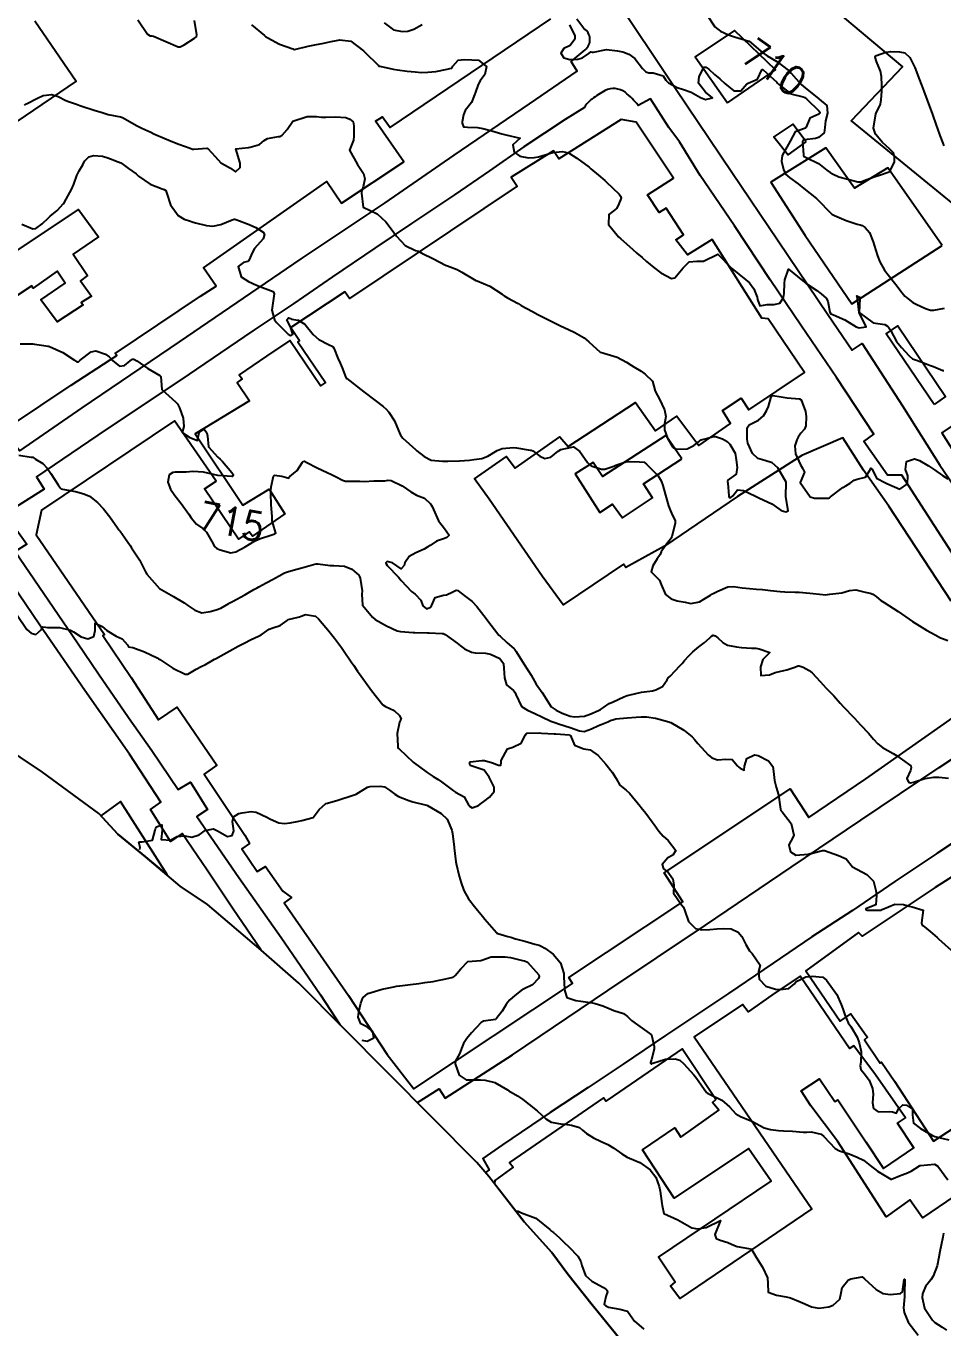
# Model space of a CAD drawing. Header units: metres. Extents: x 292545 to 299085, y 7450245 to 7463078.
# Drawn here: x 297781.8 to 297910.9, y 7451897.9 to 7452081.2 of the extents above; entities that cross this region are included whole.
import ezdxf
from ezdxf.enums import TextEntityAlignment as Align

# ---------------------------------------------------------------- set-up
doc = ezdxf.new("R2010")
doc.units = ezdxf.units.M
for name, color, linetype in [('Area', 45, 'Continuous'), ('Cotas', 45, 'Continuous'), ('Curvas de Nivel 1m', 11, 'Continuous'), ('Curvas de Nivel 5m', 15, 'Continuous'), ('Edificações', 30, 'Continuous'), ('Vias Primárias', 230, 'Continuous')]:
    doc.layers.add(name, color=color, linetype=linetype)
doc.styles.add('Style-STANDARD', font='STANDARD.shx')

msp = doc.modelspace()

# ---------------------------------------------------------------- linework, layer by layer
at = {"layer": 'Area'}
msp.add_polyline3d([(297866, 7451895.65, 725.69), (297861.76, 7451900.88, 725.91), (297861.49, 7451901.18, 725.79), (297858.08, 7451905.48, 726.11), (297855.83, 7451908.54, 726.12), (297851.95, 7451912.86, 726.8), (297846.99, 7451919.24, 719.51), (297845.28, 7451921.21, 719.51), (297820.23, 7451946.43, 718.58), (297814.95, 7451951.08, 718.55), (297807.38, 7451957.51, 718.33), (297803.55, 7451960.1, 719.17), (297798.65, 7451964.22, 718.1), (297794.78, 7451967.42, 717.93), (297792.61, 7451969.75, 724.33), (297792.1, 7451970.32, 722.46), (297784.15, 7451976.15, 721.9), (297768.52, 7451986.62, 724.65)], dxfattribs=at)
at = {"layer": 'Curvas de Nivel 1m', "flags": 128}
for points, elevation in [([(297797.57, 7452082.04), (297798.92, 7452080.02), (297799.31, 7452079.78), (297799.54, 7452079.79), (297799.8, 7452079.75), (297801.53, 7452078.99), (297803.26, 7452078.24), (297803.53, 7452078.21), (297804.09, 7452078.52), (297805.54, 7452079.43), (297805.83, 7452079.65), (297805.88, 7452079.94), (297805.57, 7452081.94)], 712), ([(297832.24, 7452081.62), (297833.56, 7452080.63), (297834.76, 7452080.4), (297835.56, 7452080.46), (297836.43, 7452080.7), (297837.57, 7452081.37)], 711), ([(297813.57, 7452081.33), (297815.38, 7452079.82), (297815.47, 7452079.75), (297815.54, 7452079.7), (297815.86, 7452079.49), (297817.53, 7452078.59), (297819.38, 7452077.93), (297819.52, 7452077.87), (297819.61, 7452077.87), (297821.53, 7452078.32), (297822.7, 7452078.57), (297823.53, 7452078.72), (297824.8, 7452078.97), (297825.54, 7452079.13), (297826, 7452079.23), (297827.54, 7452079.04), (297829.34, 7452077.66), (297829.52, 7452077.48), (297831.38, 7452075.63), (297831.43, 7452075.57), (297831.49, 7452075.53), (297831.63, 7452075.49), (297833.49, 7452075.1), (297834.11, 7452074.98), (297835.49, 7452074.81), (297836.61, 7452074.7), (297837.48, 7452074.64), (297838.39, 7452074.65), (297839.49, 7452074.78), (297841.08, 7452075.11), (297841.49, 7452075.16), (297841.75, 7452075.25), (297841.89, 7452075.51), (297842.64, 7452076.37), (297843.51, 7452076.46), (297844.59, 7452076.39), (297845.51, 7452076.36), (297846.62, 7452075.45), (297846.39, 7452074.36), (297845.76, 7452073.47), (297845.47, 7452072.92), (297845.07, 7452071.86), (297844.97, 7452071.47), (297844.53, 7452070.38), (297843.81, 7452069.49), (297843.64, 7452069.27), (297843.41, 7452068.65), (297843.2, 7452067.7), (297843.2, 7452067.49), (297843.4, 7452066.99), (297843.97, 7452066.91), (297845.39, 7452066.86), (297846.11, 7452066.74), (297847.39, 7452066.41), (297848.81, 7452066), (297849.38, 7452065.86), (297851.37, 7452065.4), (297850.36, 7452064.42), (297850.55, 7452063.41), (297851.35, 7452062.84), (297852.57, 7452062.61), (297853.35, 7452062.64), (297853.97, 7452062.74), (297855.35, 7452063.15), (297855.97, 7452063.34), (297857.35, 7452063.51), (297858.18, 7452063.31), (297859.35, 7452062.56), (297861.07, 7452061.28), (297861.33, 7452061.08), (297862.41, 7452060.17), (297863.31, 7452059.42), (297863.49, 7452059.25), (297865.29, 7452057.5), (297865.51, 7452057.23), (297865.57, 7452056.94), (297865.27, 7452056.13), (297864.98, 7452055.51), (297864.63, 7452055.24), (297863.86, 7452054.63), (297863.81, 7452053.24), (297865.22, 7452051.5), (297865.52, 7452051.23), (297867.19, 7452049.74), (297867.81, 7452049.2), (297868.56, 7452048.57), (297869.17, 7452048.04), (297870.17, 7452047.17), (297871.16, 7452046.42), (297872.66, 7452045.63), (297873.15, 7452045.73), (297874.3, 7452047.12), (297875.17, 7452047.96), (297876.22, 7452048.06), (297877.17, 7452048.07), (297879.18, 7452049.06), (297881.16, 7452047.04), (297883.14, 7452045.46), (297883.64, 7452045.01), (297884.27, 7452044.15), (297884.71, 7452043), (297884.79, 7452042.67), (297885.1, 7452041.77), (297886.12, 7452041.96), (297887.1, 7452041.96), (297887.9, 7452042.17), (297888.45, 7452042.96), (297888.55, 7452043.52), (297888.58, 7452044.96), (297888.64, 7452045.46), (297889.16, 7452046.95), (297891.14, 7452045.29), (297891.63, 7452044.91), (297893.12, 7452043.92), (297893.72, 7452043.49), (297894.46, 7452042.88), (297894.69, 7452042.45), (297894.97, 7452040.87), (297895.09, 7452040.67), (297895.46, 7452040.5), (297897.08, 7452039.79), (297898.67, 7452038.83), (297899.06, 7452038.67), (297900.06, 7452038.81), (297899.09, 7452040.83), (297898.83, 7452042.83), (297898.76, 7452043.19), (297899.11, 7452042.98), (297899.16, 7452042.88), (297899.17, 7452042.83), (297899.09, 7452040.83), (297901.07, 7452039.39), (297902.69, 7452039.16), (297903.07, 7452038.94), (297903.23, 7452038.78), (297903.49, 7452038.34), (297904.33, 7452036.77), (297905.03, 7452035.91), (297906.13, 7452034.74), (297906.6, 7452034.33), (297907.01, 7452034.17), (297907.81, 7452033.92), (297909, 7452033.45), (297909.53, 7452033.23), (297910.84, 7452032.69), (297910.99, 7452032.66)], 712), ([(297858.34, 7452081.31), (297859.07, 7452079.79), (297859.07, 7452079.3), (297858.41, 7452078.44), (297857.53, 7452077.98), (297857.11, 7452077.33), (297857.51, 7452076.7), (297858.38, 7452076.44), (297859.51, 7452076.5), (297860.13, 7452076.68), (297861.06, 7452077.28), (297861.3, 7452077.51), (297861.52, 7452077.46), (297861.7, 7452077.46), (297863.53, 7452077.87), (297865.09, 7452077.67), (297865.53, 7452077.59), (297865.83, 7452077.53), (297866.69, 7452077.21), (297867.51, 7452076.59), (297868.61, 7452075.19), (297869.04, 7452074.73), (297869.49, 7452074.59), (297870.08, 7452074.58), (297871.48, 7452074.16), (297871.88, 7452073.56), (297872.24, 7452073.15), (297873.46, 7452072.5), (297874.37, 7452072.21), (297875.45, 7452071.87), (297876.73, 7452071.1), (297877.44, 7452070.82), (297878.44, 7452071.07), (297877.45, 7452071.85), (297876.49, 7452073.1), (297876.56, 7452074.02), (297877.07, 7452075.09), (297877.24, 7452075.35), (297877.5, 7452075.38), (297877.94, 7452075.08), (297878.74, 7452074.32), (297879.48, 7452073.73), (297880.17, 7452073.05), (297881.46, 7452072.04), (297882.42, 7452072.06), (297883.27, 7452073.01), (297883.47, 7452073.12), (297884.78, 7452073.7), (297885.4, 7452074.99), (297885.45, 7452075.04), (297885.49, 7452075.03), (297885.55, 7452074.99), (297887.48, 7452073.24), (297887.61, 7452073.11), (297887.75, 7452072.97), (297889.45, 7452071.64), (297891.18, 7452071.19), (297891.45, 7452071.09), (297891.65, 7452070.92), (297893.43, 7452069.17), (297893.55, 7452069.03), (297893.55, 7452068.9), (297893.42, 7452068.74), (297892.13, 7452068.2), (297891.62, 7452066.92), (297891.54, 7452066.78), (297891.4, 7452066.74), (297890.06, 7452066.26), (297889.37, 7452064.94), (297888.26, 7452062.96), (297888.17, 7452062.13), (297888.41, 7452060.95), (297888.7, 7452060.33), (297889.31, 7452059.78), (297890.5, 7452058.93), (297891.3, 7452058.28), (297893.08, 7452056.9), (297893.28, 7452056.72), (297895.06, 7452054.87), (297895.15, 7452054.77), (297895.25, 7452054.69), (297895.62, 7452054.49), (297897.24, 7452053.78), (297898.78, 7452053.29), (297899.24, 7452053.17), (297899.49, 7452053.08), (297899.93, 7452052.82), (297900.54, 7452052.12), (297901.06, 7452050.8), (297901.21, 7452050.3), (297901.67, 7452048.8), (297902.01, 7452047.96), (297902.65, 7452046.79), (297903.15, 7452046.12), (297904.24, 7452044.77), (297905.12, 7452043.59), (297905.5, 7452043.14), (297905.97, 7452042.75), (297906.65, 7452042.27), (297907.11, 7452042), (297908.43, 7452041.38), (297909.1, 7452041.18), (297909.58, 7452041.18), (297911.1, 7452041.45)], 711), ([(297781.62, 7452070.04), (297781.89, 7452070.22), (297783.44, 7452071.03), (297784.27, 7452071.36), (297785.45, 7452071.52), (297786.37, 7452071.25), (297787.44, 7452070.7), (297787.83, 7452070.55), (297788.93, 7452070.14), (297789.43, 7452069.96), (297789.69, 7452069.87), (297791.42, 7452069.32), (297792.55, 7452068.97), (297793.41, 7452068.73), (297795.11, 7452068.36), (297795.41, 7452068.27), (297795.83, 7452068.06), (297797.39, 7452067.17), (297798.15, 7452066.79), (297799.38, 7452066.2), (297799.81, 7452066.01), (297801.37, 7452065.32), (297802.49, 7452064.85), (297803.36, 7452064.52), (297804.95, 7452063.95), (297805.26, 7452063.85), (297805.35, 7452063.84), (297805.44, 7452063.85), (297806.69, 7452063.93), (297807.3, 7452063.98), (297807.35, 7452063.96), (297807.42, 7452063.92), (297808.46, 7452062.79), (297809.27, 7452061.9), (297809.33, 7452061.85), (297810.62, 7452061.17), (297811.32, 7452060.62), (297811.95, 7452061.24), (297811.98, 7452061.86), (297811.35, 7452063.87), (297813.15, 7452064.06), (297813.36, 7452064.1), (297814.7, 7452064.49), (297815.37, 7452065.05), (297815.84, 7452065.35), (297817.38, 7452065.6), (297817.56, 7452065.62), (297817.87, 7452065.8), (297818.59, 7452066.59), (297819.4, 7452067.78), (297821.41, 7452068.45), (297822.71, 7452068.43), (297823.41, 7452068.34), (297824.02, 7452068.33), (297825.41, 7452068.39), (297826.82, 7452068.28), (297827.41, 7452068.06), (297827.89, 7452067.68), (297827.95, 7452067.12), (297827.96, 7452065.67), (297827.94, 7452065.11), (297827.35, 7452063.68), (297828.49, 7452061.67), (297829.31, 7452060.4), (297829.54, 7452059.66), (297829.29, 7452058.52), (297829.06, 7452057.89), (297829.04, 7452057.66), (297829.26, 7452055.66), (297831.25, 7452054.75), (297832.49, 7452053.62), (297833.22, 7452052.62), (297833.95, 7452051.6), (297835.19, 7452050.28), (297836.63, 7452049.57), (297837.08, 7452049.46), (297837.18, 7452049.42), (297837.52, 7452049.21), (297839.17, 7452048.38), (297840.85, 7452047.52), (297841.16, 7452047.41), (297842.53, 7452046.87), (297843.15, 7452046.51), (297844.88, 7452045.47), (297845.14, 7452045.36), (297845.31, 7452045.3), (297847.13, 7452044.53), (297848.86, 7452043.42), (297848.99, 7452043.3), (297849.11, 7452043.2), (297849.6, 7452042.92), (297851.1, 7452042.09), (297851.54, 7452041.84), (297852.33, 7452041.38), (297853.09, 7452040.97), (297853.88, 7452040.56), (297855.07, 7452039.95), (297856.29, 7452039.34), (297857.06, 7452038.97), (297858.18, 7452038.44), (297859.05, 7452038.03), (297860.36, 7452037.29), (297861.04, 7452036.71), (297862.63, 7452035.26), (297863.02, 7452035.15), (297863.16, 7452035.12), (297865.01, 7452034.57), (297866.35, 7452033.87), (297867, 7452033.43), (297867.36, 7452033.2), (297868.39, 7452032.59), (297868.98, 7452032.18), (297869.99, 7452031.17), (297870.36, 7452029.76), (297870.68, 7452029.16), (297870.94, 7452028.73), (297871.69, 7452027.15), (297871.86, 7452026.21), (297871.69, 7452025.15), (297871.71, 7452024.33), (297872.12, 7452023.15), (297872.86, 7452021.88), (297873.31, 7452021.59), (297874.86, 7452021.67), (297875.82, 7452022.14), (297876.87, 7452022.93), (297876.99, 7452022.98), (297877.4, 7452023.08), (297878.56, 7452023.39), (297878.88, 7452023.37), (297879.86, 7452023.06), (297880.5, 7452022.67), (297880.87, 7452022.29), (297881.61, 7452021.03), (297881.79, 7452020.08), (297881.9, 7452019.03), (297881.77, 7452018.08), (297880.81, 7452017.39), (297880.61, 7452017.24), (297880.55, 7452017.04), (297880.58, 7452016.82), (297880.72, 7452015.04), (297880.78, 7452014.78), (297881.04, 7452014.78), (297881.28, 7452015.03), (297881.94, 7452015.88), (297882.79, 7452015.77), (297884.47, 7452015), (297884.78, 7452014.84), (297885.06, 7452014.71), (297886.77, 7452013.93), (297888.11, 7452012.96), (297888.75, 7452012.8), (297889.09, 7452012.94), (297888.78, 7452014.95), (297888.8, 7452016.95), (297887.63, 7452018.96), (297886.83, 7452019.68), (297885.81, 7452020.02), (297884.84, 7452020.3), (297884.05, 7452021.01), (297883.43, 7452022.45), (297883.31, 7452023.02), (297883.31, 7452024.61), (297883.59, 7452025.01), (297884.91, 7452025.7), (297885.61, 7452026.28), (297886.04, 7452026.98), (297886.31, 7452027.59), (297886.71, 7452028.97), (297886.79, 7452029.13), (297886.95, 7452029.16), (297888.11, 7452028.96), (297888.94, 7452028.82), (297890.69, 7452028.68), (297890.94, 7452028.53), (297891.54, 7452026.91), (297891.61, 7452026.22), (297891.58, 7452024.91), (297891.39, 7452024.42), (297890.89, 7452023.85), (297890.5, 7452023.31), (297890.32, 7452022.93), (297890.02, 7452022.08), (297890.14, 7452020.93), (297890.83, 7452019.42), (297891.09, 7452018.92), (297891.38, 7452018.35), (297890.8, 7452016.92), (297892.18, 7452014.91), (297892.78, 7452014.71), (297892.98, 7452014.7), (297894.78, 7452014.73), (297894.89, 7452014.76), (297895.03, 7452014.88), (297896.8, 7452016.2), (297897.21, 7452016.44), (297897.83, 7452016.84), (297898.39, 7452017.26), (297898.81, 7452017.4), (297899.98, 7452017.65), (297900.66, 7452018.81), (297900.73, 7452018.91), (297900.82, 7452018.89), (297900.89, 7452018.81), (297901.51, 7452017.5), (297902.8, 7452016.86), (297902.99, 7452016.78), (297904.79, 7452015.96), (297905.86, 7452016.74), (297905.91, 7452017.84), (297905.61, 7452018.75), (297905.74, 7452019.85), (297906.85, 7452020.25), (297907.55, 7452020.02), (297908.83, 7452019.28), (297909.69, 7452018.7), (297910.82, 7452017.91), (297911.55, 7452017.42)], 713), ([(297781.23, 7452053.25), (297782.82, 7452052.61), (297783.22, 7452052.65), (297784.11, 7452053.31), (297784.99, 7452054.18), (297785.25, 7452054.42), (297786.2, 7452055.22), (297787.13, 7452056.16), (297787.19, 7452056.24), (297787.26, 7452056.35), (297788.25, 7452058.15), (297788.55, 7452058.89), (297788.99, 7452060.13), (297789.32, 7452060.78), (297789.82, 7452061.63), (297790.09, 7452062.12), (297790.68, 7452062.77), (297791.34, 7452062.95), (297792.6, 7452062.83), (297793.34, 7452062.63), (297793.74, 7452062.49), (297794.79, 7452062.07), (297795.18, 7452061.91), (297795.33, 7452061.82), (297796.24, 7452061.13), (297797.32, 7452060.34), (297797.48, 7452060.2), (297797.66, 7452060.03), (297799.3, 7452058.91), (297801.01, 7452058.26), (297801.29, 7452058.16), (297801.5, 7452057.99), (297801.66, 7452057.61), (297802.16, 7452055.98), (297803.24, 7452054.47), (297804.08, 7452053.96), (297804.98, 7452053.69), (297805.23, 7452053.62), (297805.69, 7452053.47), (297807.22, 7452053.08), (297808.12, 7452053.01), (297809.23, 7452053.21), (297810.83, 7452053.88), (297811.12, 7452053.99), (297811.23, 7452053.97), (297811.52, 7452053.87), (297813.23, 7452053.21), (297814.18, 7452052.79), (297815.22, 7452052.16), (297815.41, 7452051.82), (297815.21, 7452051.21), (297814.01, 7452049.84), (297813.69, 7452049.35), (297813.17, 7452048.14), (297813.01, 7452048), (297812.43, 7452047.86), (297811.7, 7452047.32), (297812.1, 7452045.86), (297813.13, 7452045.22), (297814.26, 7452044.71), (297815.12, 7452044.35), (297816.6, 7452043.81), (297816.77, 7452043.47), (297816.5, 7452041.81), (297816.45, 7452041.17), (297816.79, 7452039.8), (297817.07, 7452039.43), (297818.71, 7452037.78), (297819.04, 7452037.6), (297819.38, 7452037.77), (297819.06, 7452038.84), (297818.52, 7452039.79), (297818.76, 7452040.1), (297819.07, 7452039.98), (297819.22, 7452039.92), (297820.12, 7452039.76), (297821.06, 7452039.21), (297822.24, 7452037.74), (297823.04, 7452037.06), (297824.41, 7452036.33), (297825.03, 7452036.04), (297825.15, 7452035.84), (297825.21, 7452035.71), (297825.72, 7452034.41), (297826.03, 7452033.69), (297826.32, 7452033.03), (297826.85, 7452031.68), (297826.91, 7452031.62), (297826.97, 7452031.57), (297827.42, 7452031.23), (297828.96, 7452030.01), (297829.39, 7452029.66), (297830.94, 7452028.48), (297832.09, 7452027.62), (297832.54, 7452027.23), (297832.91, 7452026.79), (297833.67, 7452025.6), (297834.25, 7452024.24), (297834.52, 7452023.59), (297834.88, 7452023.13), (297836.63, 7452021.57), (297836.85, 7452021.38), (297837.85, 7452020.56), (297838.84, 7452020.07), (297840.45, 7452019.91), (297840.84, 7452019.9), (297841.22, 7452019.9), (297842.84, 7452019.96), (297844.25, 7452020.07), (297844.84, 7452020.13), (297846, 7452020.3), (297846.84, 7452020.62), (297848.12, 7452021.43), (297848.86, 7452021.69), (297850.43, 7452021.84), (297850.86, 7452021.8), (297852.76, 7452021.47), (297852.85, 7452021.47), (297852.94, 7452021.47), (297853.15, 7452021.38), (297854.12, 7452020.63), (297854.84, 7452020.28), (297855.71, 7452020.48), (297856.71, 7452021.33), (297856.8, 7452021.38), (297856.85, 7452021.41), (297857.08, 7452021.56), (297858.86, 7452021.91), (297859.79, 7452021.29), (297860.84, 7452019.71), (297861.37, 7452019.27), (297862.83, 7452018.79), (297863.29, 7452018.79), (297864.55, 7452019.23), (297864.83, 7452019.35), (297866.25, 7452019.81), (297866.84, 7452019.85), (297868.19, 7452019.84), (297868.84, 7452019.76), (297869.16, 7452019.51), (297869.46, 7452019.18), (297870.81, 7452017.84), (297871.22, 7452017.16), (297871.46, 7452016.49), (297871.82, 7452015.15), (297872.25, 7452013.65), (297872.42, 7452013.14), (297872.75, 7452012.37), (297873.17, 7452011.57), (297873.21, 7452011.13), (297872.71, 7452009.29), (297872.68, 7452009.18), (297872.66, 7452009.14), (297871.82, 7452008.03), (297871.24, 7452007.15), (297871.06, 7452006.78), (297870.67, 7452006.16), (297870.03, 7452005.17), (297869.82, 7452004.34), (297870.65, 7452003.51), (297870.99, 7452003.16), (297871.24, 7452002.55), (297871.85, 7452001.15), (297872.61, 7452000.55), (297873.48, 7452000.25), (297874.6, 7452000.05), (297875.4, 7451999.9), (297876.6, 7452000.13), (297877.2, 7452000.49), (297878.14, 7452001.07), (297878.44, 7452001.24), (297878.62, 7452001.33), (297879.17, 7452001.61), (297880.62, 7452002.23), (297881.39, 7452002.27), (297882.62, 7452002.1), (297883.63, 7452002), (297884.62, 7452001.91), (297885.47, 7452001.83), (297886.62, 7452001.72), (297887.98, 7452001.59), (297888.62, 7452001.54), (297890.08, 7452001.48), (297890.62, 7452001.47), (297891.15, 7452001.45), (297892.62, 7452001.3), (297894.38, 7452001.11), (297894.62, 7452001.14), (297894.95, 7452001.21), (297896.62, 7452001.37), (297897.74, 7452001.72), (297898.62, 7452001.8), (297899.93, 7452001.5), (297900.62, 7452001.33), (297901.01, 7452001.19), (297901.54, 7452000.8), (297902.14, 7452000.32), (297902.61, 7452000), (297904.59, 7451998.76), (297906.57, 7451997.37), (297907.58, 7451996.72), (297908.2, 7451996.35), (297908.56, 7451996.14), (297909.78, 7451995.47), (297910.55, 7451995.07), (297910.81, 7451994.95), (297911.54, 7451994.68)], 714), ([(297780.84, 7452020.75), (297782.56, 7452020.49), (297782.84, 7452020.47), (297782.98, 7452020.35), (297783.17, 7452020.2), (297784.21, 7452019.57), (297784.82, 7452018.93), (297785.32, 7452018.17), (297786.36, 7452016.59), (297786.66, 7452016.16), (297786.78, 7452016.02), (297786.98, 7452015.96), (297788.78, 7452015.63), (297789.99, 7452015.34), (297790.77, 7452014.97), (297791.89, 7452014.1), (297792.75, 7452013.22), (297793.63, 7452012.08), (297794.72, 7452010.54), (297794.91, 7452010.27), (297795.07, 7452010.06), (297795.75, 7452009.11), (297796.48, 7452008.04), (297796.69, 7452007.74), (297797.81, 7452006.03), (297798.65, 7452004.32), (297798.83, 7452004.02), (297800.62, 7452002), (297802.61, 7452000.86), (297804.07, 7451999.96), (297804.59, 7451999.62), (297805.58, 7451998.94), (297806.58, 7451998.56), (297807.75, 7451998.74), (297808.58, 7451998.97), (297809.24, 7451999.24), (297810.36, 7451999.88), (297810.51, 7451999.97), (297810.59, 7452000.01), (297810.9, 7452000.18), (297812.61, 7452001.1), (297813.09, 7452001.37), (297813.91, 7452001.84), (297814.36, 7452002.09), (297814.62, 7452002.23), (297815.65, 7452002.8), (297816.64, 7452003.33), (297816.94, 7452003.5), (297817.47, 7452003.79), (297818.23, 7452004.2), (297818.65, 7452004.36), (297819.74, 7452004.68), (297820.65, 7452004.92), (297822.27, 7452005.35), (297822.66, 7452005.46), (297822.92, 7452005.47), (297824.66, 7452005.24), (297825.14, 7452005.23), (297826.66, 7452005.14), (297827.71, 7452004.73), (297828.65, 7452003.89), (297828.78, 7452003.66), (297828.87, 7452003.43), (297829.12, 7452001.65), (297829.08, 7452001.19), (297829.19, 7451999.65), (297830.58, 7451997.94), (297830.99, 7451997.64), (297832.56, 7451996.76), (297834.09, 7451996.05), (297834.55, 7451995.94), (297836.31, 7451995.81), (297836.55, 7451995.81), (297838.33, 7451995.76), (297838.55, 7451995.75), (297840.42, 7451995.65), (297840.54, 7451995.64), (297840.81, 7451995.52), (297842.53, 7451994.28), (297842.97, 7451993.94), (297843.56, 7451993.48), (297844.52, 7451993.03), (297845.04, 7451992.94), (297846.51, 7451992.87), (297847.22, 7451992.73), (297848.5, 7451992.13), (297849.02, 7451991.42), (297849.14, 7451990.08), (297849.15, 7451989.42), (297849.47, 7451988.42), (297850.46, 7451987.64), (297850.64, 7451987.4), (297850.76, 7451987.09), (297851.58, 7451985.39), (297852.42, 7451984.85), (297853.43, 7451984.38), (297854.41, 7451983.93), (297855.68, 7451983.34), (297856.4, 7451983.07), (297856.76, 7451982.96), (297858.39, 7451982.44), (297859.72, 7451981.95), (297860.38, 7451981.87), (297861.42, 7451982.24), (297862.39, 7451982.71), (297862.78, 7451982.87), (297863.72, 7451983.25), (297864.2, 7451983.45), (297864.41, 7451983.53), (297864.82, 7451983.65), (297866.41, 7451983.79), (297867.72, 7451983.88), (297868.41, 7451983.93), (297869.16, 7451983.93), (297870.41, 7451983.74), (297872.32, 7451983.22), (297872.4, 7451983.2), (297872.6, 7451983.14), (297874.39, 7451982.06), (297875.56, 7451981.1), (297875.95, 7451980.68), (297876.36, 7451980.2), (297877.35, 7451979.08), (297877.84, 7451978.56), (297878.34, 7451978.14), (297879.16, 7451977.88), (297880.34, 7451977.96), (297881.23, 7451977.93), (297881.97, 7451977.03), (297882.13, 7451976.83), (297882.32, 7451976.71), (297882.89, 7451976.44), (297882.94, 7451977.01), (297883.28, 7451978.06), (297884.35, 7451978.56), (297884.85, 7451978.49), (297886.33, 7451977.72), (297886.93, 7451976.96), (297887.04, 7451976.24), (297887.18, 7451974.96), (297887.38, 7451974.05), (297887.73, 7451972.96), (297887.96, 7451971.25), (297887.99, 7451970.95), (297888.06, 7451970.76), (297888.25, 7451970.54), (297889.49, 7451968.94), (297889.87, 7451967.28), (297889.74, 7451966.93), (297889.2, 7451965.93), (297889.41, 7451964.94), (297890.18, 7451964.44), (297891.9, 7451964.62), (297892.18, 7451964.68), (297892.38, 7451964.7), (297893.02, 7451964.89), (297893.93, 7451965.14), (297894.19, 7451965.13), (297894.87, 7451964.87), (297896.18, 7451964.4), (297897.27, 7451963.94), (297898.16, 7451962.83), (297900.15, 7451961.76), (297901.09, 7451960.8), (297901.42, 7451959.5), (297901.52, 7451958.8), (297901.41, 7451957.49), (297900.09, 7451956.96), (297900.01, 7451956.89), (297900.03, 7451956.81), (297900.09, 7451956.75), (297900.17, 7451956.73), (297902.09, 7451956.71), (297902.17, 7451956.71), (297902.3, 7451956.79), (297904.1, 7451957.55), (297905.34, 7451957.51), (297906.1, 7451957.29), (297906.54, 7451957.17), (297908.09, 7451956.71), (297907.84, 7451954.94), (297907.9, 7451954.71), (297907.97, 7451954.62), (297908.06, 7451954.54), (297909.05, 7451953.7), (297910.04, 7451952.87), (297910.26, 7451952.69), (297912.02, 7451951.08)], 716), ([(297780.57, 7451998.23), (297781.95, 7451996.22), (297782.55, 7451995.69), (297783.22, 7451995.52), (297784.01, 7451996.2), (297784.15, 7451996.6), (297784.56, 7451996.53), (297784.87, 7451996.5), (297786.55, 7451996.49), (297788.1, 7451996.14), (297788.54, 7451995.9), (297789.59, 7451995.18), (297790.53, 7451994.9), (297791.38, 7451995.26), (297791.59, 7451996.1), (297791.55, 7451997.11), (297792.55, 7451996.63), (297793.19, 7451996.08), (297794.54, 7451995.3), (297795.39, 7451994.92), (297796.11, 7451994.05), (297796.25, 7451993.77), (297796.52, 7451993.72), (297796.87, 7451993.68), (297798.51, 7451993.1), (297800.28, 7451992.23), (297800.5, 7451992.1), (297800.56, 7451992.06), (297800.65, 7451992), (297802.48, 7451990.77), (297804.23, 7451989.95), (297804.47, 7451989.92), (297804.59, 7451989.95), (297805.77, 7451990.64), (297806.49, 7451991.01), (297807.1, 7451991.31), (297808.15, 7451991.9), (297808.38, 7451992.03), (297808.5, 7451992.1), (297809.66, 7451992.74), (297810.52, 7451993.21), (297811.69, 7451993.86), (297812.53, 7451994.31), (297813.54, 7451994.83), (297814.54, 7451995.29), (297814.91, 7451995.46), (297815.39, 7451995.82), (297816.07, 7451996.29), (297816.55, 7451996.47), (297817.58, 7451996.77), (297818.57, 7451997.51), (297818.72, 7451997.62), (297819.33, 7451997.77), (297820.34, 7451997.99), (297820.58, 7451998.08), (297821.15, 7451998.32), (297822.58, 7451998.11), (297823.02, 7451997.73), (297824.55, 7451995.91), (297824.7, 7451995.71), (297825.23, 7451995.01), (297826.22, 7451993.69), (297826.52, 7451993.27), (297827.6, 7451991.67), (297827.97, 7451991.15), (297828.48, 7451990.37), (297828.98, 7451989.65), (297830.45, 7451987.64), (297832.03, 7451985.62), (297832.42, 7451985.37), (297833.64, 7451984.83), (297834.41, 7451984.13), (297834.63, 7451983.59), (297834.55, 7451983.44), (297834.4, 7451983.18), (297834.07, 7451981.59), (297834.15, 7451979.8), (297834.18, 7451979.59), (297834.26, 7451979.5), (297834.35, 7451979.42), (297836.33, 7451977.57), (297838.31, 7451976.11), (297839.14, 7451975.54), (297839.86, 7451975.09), (297840.3, 7451974.8), (297841.99, 7451973.5), (297842.28, 7451973.35), (297843.48, 7451972.68), (297844.16, 7451971.47), (297844.26, 7451971.34), (297844.61, 7451971.11), (297845.53, 7451971.46), (297845.95, 7451971.77), (297846.27, 7451972), (297847.08, 7451972.64), (297847.74, 7451973.44), (297847.71, 7451974.02), (297847.01, 7451975.44), (297846.32, 7451976.43), (297844.88, 7451976.91), (297844.33, 7451977.06), (297844.23, 7451977.47), (297844.33, 7451977.61), (297845.99, 7451977.8), (297846.34, 7451977.8), (297847.47, 7451977.44), (297848.33, 7451977.12), (297848.65, 7451977.11), (297848.68, 7451977.42), (297848.69, 7451977.78), (297849.57, 7451979.41), (297850.36, 7451979.66), (297851.53, 7451980.22), (297852.13, 7451981.38), (297852.23, 7451981.53), (297852.38, 7451981.61), (297854.07, 7451981.66), (297854.38, 7451981.64), (297856.15, 7451981.56), (297856.38, 7451981.54), (297858.3, 7451981.38), (297858.37, 7451981.36), (297858.44, 7451981.31), (297859.02, 7451979.96), (297860.35, 7451979.43), (297861.23, 7451979.27), (297862.35, 7451978.51), (297863.41, 7451977.25), (297864.32, 7451976.15), (297864.88, 7451975.23), (297865.39, 7451974.32), (297866.29, 7451973.61), (297866.75, 7451973.21), (297868.26, 7451971.37), (297868.41, 7451971.19), (297869.06, 7451970.37), (297869.95, 7451969.17), (297870.23, 7451968.78), (297870.89, 7451967.83), (297871.51, 7451967.15), (297872.2, 7451966.53), (297873.3, 7451965.13), (297872.87, 7451964.44), (297872.17, 7451964.09), (297871.37, 7451963.15), (297871.55, 7451962.54), (297872.15, 7451962.1), (297872.87, 7451961.13), (297873.01, 7451960.25), (297872.95, 7451959.13), (297874.1, 7451957.48), (297874.35, 7451957.12), (297874.56, 7451956.64), (297875.06, 7451955.11), (297876.05, 7451954.15), (297876.9, 7451953.93), (297878.05, 7451954.01), (297879.03, 7451954.08), (297880.05, 7451954.13), (297881.09, 7451954.07), (297882.05, 7451953.63), (297882.58, 7451953.01), (297883.13, 7451951.91), (297883.65, 7451951), (297884.02, 7451950.6), (297885.16, 7451948.99), (297884.9, 7451948.08), (297884.99, 7451946.99), (297885.96, 7451946), (297887.3, 7451945.62), (297887.95, 7451945.54), (297889.2, 7451945.69), (297889.96, 7451946.36), (297890.23, 7451946.66), (297890.72, 7451946.92), (297891.58, 7451947.32), (297891.98, 7451947.37), (297892.48, 7451947.41), (297893.98, 7451947.27), (297894.5, 7451946.87), (297895.94, 7451944.86), (297896.54, 7451943.46), (297896.8, 7451942.85), (297897.08, 7451942.01), (297897.54, 7451940.84), (297897.9, 7451940.35), (297898.8, 7451938.83), (297899.08, 7451938.03), (297899.37, 7451936.82), (297899.32, 7451935.33), (297899.23, 7451934.82), (297899.31, 7451934.31), (297899.81, 7451933.68), (297900.49, 7451932.8), (297900.97, 7451931.62), (297901.06, 7451930.8), (297900.94, 7451929.62), (297901.11, 7451928.8), (297901.75, 7451928.32), (297903.37, 7451928.39), (297903.75, 7451928.34), (297904.33, 7451928.17), (297904.63, 7451928.75), (297905.21, 7451929.3), (297905.76, 7451929.28), (297906.6, 7451928.73), (297906.6, 7451927.88), (297906.72, 7451926.73), (297907.72, 7451925.97), (297909.38, 7451925.02), (297909.71, 7451924.87), (297910.5, 7451924.68), (297911.7, 7451924.4)], 717), ([(297797.87, 7451965.25), (297797.88, 7451965.56), (297797.69, 7451966.28), (297797.87, 7451966.35), (297798.2, 7451966.32), (297799.63, 7451966.57), (297800.02, 7451968), (297800.05, 7451968.17), (297800.22, 7451968.44), (297800.95, 7451968.72), (297801.02, 7451967.99), (297800.87, 7451966.66), (297802.2, 7451966.59), (297803.09, 7451967.07), (297804.21, 7451967.18), (297805.16, 7451966.99), (297806.21, 7451967.31), (297807.04, 7451967.92), (297808.22, 7451968.15), (297808.79, 7451967.89), (297810.21, 7451967.09), (297810.86, 7451967.22), (297811.06, 7451967.87), (297810.88, 7451969.22), (297811.04, 7451969.87), (297811.77, 7451970.33), (297812.24, 7451970.44), (297813.5, 7451970.59), (297814.24, 7451970.51), (297815.74, 7451969.81), (297816.23, 7451969.51), (297817.43, 7451969), (297818.22, 7451968.91), (297819.01, 7451968.99), (297820.23, 7451969.26), (297820.63, 7451969.36), (297822.23, 7451969.74), (297823.07, 7451970.91), (297824.05, 7451971.71), (297824.26, 7451971.79), (297825.74, 7451972.22), (297826.27, 7451972.38), (297827.33, 7451972.73), (297828.28, 7451973.05), (297828.68, 7451973.26), (297829.29, 7451973.65), (297829.91, 7451974.02), (297830.29, 7451974.14), (297831.72, 7451974.19), (297832.29, 7451974.07), (297832.58, 7451973.91), (297833.01, 7451973.61), (297833.74, 7451973.06), (297834.27, 7451972.74), (297835.7, 7451972.14), (297836.27, 7451971.96), (297838.02, 7451971.55), (297838.26, 7451971.5), (297838.35, 7451971.46), (297840.24, 7451970.32), (297841.1, 7451969.51), (297841.75, 7451967.97), (297841.85, 7451967.5), (297842.09, 7451965.59), (297842.1, 7451965.5), (297842.17, 7451964.7), (297842.33, 7451963.5), (297842.37, 7451963.29), (297842.78, 7451961.49), (297843.05, 7451960.57), (297843.47, 7451959.49), (297844.1, 7451958.33), (297844.46, 7451957.84), (297844.76, 7451957.47), (297845.36, 7451956.73), (297846.07, 7451955.86), (297846.42, 7451955.45), (297848.04, 7451953.56), (297848.1, 7451953.49), (297848.23, 7451953.43), (297849.64, 7451953), (297850.04, 7451952.9), (297850.73, 7451952.7), (297852.03, 7451952.35), (297853.45, 7451951.95), (297854.03, 7451951.78), (297854.33, 7451951.66), (297854.85, 7451951.35), (297856.01, 7451950.53), (297857.07, 7451949.32), (297857.5, 7451947.79), (297857.53, 7451947.31), (297857.62, 7451945.65), (297857.66, 7451945.31), (297857.94, 7451944.43), (297859.22, 7451944.01), (297859.93, 7451943.92), (297861.54, 7451943.66), (297861.93, 7451943.59), (297863.03, 7451943.25), (297863.92, 7451942.86), (297864.57, 7451942.58), (297865.91, 7451942.19), (297866.47, 7451941.77), (297867.02, 7451941.2), (297867.89, 7451940.56), (297869.87, 7451939.17), (297870.24, 7451937.54), (297870.22, 7451937.16), (297869.84, 7451935.7), (297869.71, 7451935.29), (297869.73, 7451935.17), (297869.83, 7451935.11), (297869.89, 7451935.11), (297870.04, 7451935.17), (297871.84, 7451935.74), (297873.19, 7451935.78), (297873.84, 7451935.61), (297874.42, 7451935.11), (297875.81, 7451933.55), (297876.21, 7451933.09), (297876.86, 7451932.15), (297877.58, 7451931.07), (297877.78, 7451930.92), (297878.02, 7451930.83), (297879.77, 7451929.98), (297880.82, 7451929.04), (297881.74, 7451928.06), (297882.4, 7451927.68), (297883.73, 7451927.13), (297883.96, 7451927), (297885.72, 7451926.09), (297886.59, 7451925.84), (297887.72, 7451925.7), (297888.45, 7451925.68), (297889.72, 7451925.6), (297891.18, 7451925.45), (297891.72, 7451925.46), (297892.32, 7451925.5), (297893.72, 7451925.2), (297894.11, 7451924.88), (297895.69, 7451923.17), (297896.3, 7451922.85), (297897.68, 7451922.42), (297898.8, 7451921.95), (297899.67, 7451921.51), (297900.61, 7451920.8), (297901.65, 7451919.97), (297903.55, 7451918.85), (297903.63, 7451918.84), (297904.99, 7451919.4), (297905.65, 7451919.67), (297906.38, 7451920), (297907.57, 7451920.72), (297907.62, 7451920.76), (297907.66, 7451920.76), (297907.72, 7451920.77), (297909.67, 7451920.96), (297910.16, 7451920.69), (297911.54, 7451918.76)], 718), ([(297829.11, 7451938.4), (297829.86, 7451938.29), (297830.77, 7451938.73), (297830.62, 7451939.63), (297829.89, 7451940.26), (297828.95, 7451940.71), (297828.57, 7451941.66), (297828.67, 7451942.42), (297828.94, 7451943.65), (297829.22, 7451944.37), (297829.94, 7451944.98), (297830.43, 7451945.15), (297831.95, 7451945.62), (297833.62, 7451945.94), (297833.96, 7451946.01), (297834.46, 7451946.09), (297835.96, 7451946.24), (297837.13, 7451946.39), (297837.96, 7451946.52), (297839.14, 7451946.7), (297839.97, 7451946.86), (297840.51, 7451946.97), (297841.97, 7451947.29), (297842.1, 7451947.37), (297842.21, 7451947.5), (297843.01, 7451948.46), (297843.99, 7451949.48), (297845.82, 7451949.63), (297846, 7451949.7), (297847.3, 7451950.15), (297848, 7451950.16), (297849.27, 7451950.15), (297850, 7451950.06), (297851.72, 7451949.65), (297852, 7451949.58), (297852.42, 7451949.38), (297853.98, 7451947.62), (297854.06, 7451947.45), (297854.06, 7451947.36), (297853.97, 7451947.11), (297853.1, 7451946.23), (297851.96, 7451945.63), (297851.51, 7451945.39), (297850.64, 7451944.7), (297849.93, 7451944.08), (297849.61, 7451943.73), (297849.4, 7451943.42), (297848.84, 7451942.5), (297848.01, 7451941.43), (297847.95, 7451941.38), (297847.9, 7451941.35), (297846.23, 7451941.11), (297845.9, 7451940.93), (297845.18, 7451940.17), (297844.53, 7451939.47), (297843.86, 7451938.66), (297843.39, 7451937.95), (297843.2, 7451937.49), (297842.82, 7451936.51), (297842.29, 7451935.5), (297842.22, 7451935.1), (297842.79, 7451933.49), (297843.8, 7451932.84), (297845.16, 7451932.82), (297845.8, 7451932.85), (297846.47, 7451932.77), (297847.79, 7451932.47), (297849.59, 7451931.41), (297849.78, 7451931.28), (297850.98, 7451930.59), (297851.77, 7451930.06), (297852.66, 7451929.37), (297853.75, 7451928.49), (297854.98, 7451927.35), (297855.73, 7451926.86), (297857.06, 7451926.65), (297857.73, 7451926.59), (297858.58, 7451926.44), (297859.72, 7451926.13), (297860.17, 7451925.74), (297860.72, 7451925.27), (297861.7, 7451924.69), (297862.77, 7451924.18), (297863.69, 7451923.74), (297864.56, 7451923.23), (297865.67, 7451922.42), (297866.42, 7451921.96), (297867.67, 7451921.44), (297868.22, 7451921.18), (297869.65, 7451920.15), (297870.47, 7451919.16), (297870.94, 7451917.84), (297871.07, 7451917.16), (297871.31, 7451915.44), (297871.34, 7451915.15), (297871.58, 7451914.04), (297873.56, 7451913.12), (297875.55, 7451912.03), (297876.31, 7451911.85), (297877.55, 7451912.04), (297879.56, 7451913.05), (297878.79, 7451911.06), (297878.98, 7451910.5), (297879.53, 7451910.25), (297880.62, 7451909.96), (297881.53, 7451909.54), (297881.91, 7451909.4), (297883.52, 7451909.12), (297883.92, 7451909), (297884.61, 7451907.89), (297885.17, 7451906.98), (297885.49, 7451906.45), (297886.16, 7451904.97), (297886.25, 7451904.19), (297886.29, 7451902.97), (297887.44, 7451902.54), (297888.8, 7451902.31), (297889.44, 7451902.15), (297890.77, 7451901.58), (297891.43, 7451901.29), (297892.39, 7451900.9), (297893.42, 7451900.69), (297894.82, 7451900.87), (297895.43, 7451901.1), (297896.34, 7451901.95), (297896.54, 7451902.85), (297896.71, 7451903.59), (297897.47, 7451904.59), (297897.61, 7451904.7), (297897.89, 7451904.83), (297899.48, 7451905.12), (297899.85, 7451904.81), (297901.45, 7451903.31), (297902.47, 7451902.78), (297903.44, 7451902.63), (297904.9, 7451902.75), (297905.19, 7451903), (297905.42, 7451904.74), (297905.47, 7451904.79), (297905.5, 7451904.74), (297905.5, 7451904.71), (297905.47, 7451902.74), (297905.46, 7451902.72), (297905.44, 7451902.31), (297905.32, 7451900.74), (297905.41, 7451900.11), (297905.99, 7451898.73), (297907.37, 7451896.9)], 719), ([(297910.96, 7451911.27), (297910.84, 7451910.68), (297910.63, 7451909.57), (297910.45, 7451908.68), (297910.31, 7451907.88), (297910.04, 7451906.68), (297909.48, 7451905.19), (297909.15, 7451904.7), (297908.4, 7451903.76), (297908, 7451902.71), (297907.95, 7451902.2), (297908.28, 7451900.71), (297909.4, 7451899), (297909.74, 7451898.69), (297910.75, 7451898.04), (297911.38, 7451897.59)], 718)]:
    msp.add_lwpolyline(points, dxfattribs=dict(at, elevation=elevation))
at = {"layer": 'Curvas de Nivel 5m', "flags": 128}
for points, elevation in [([(297877.59, 7452082.83), (297878.78, 7452081.07), (297879.19, 7452080.7), (297879.56, 7452080.45), (297880.69, 7452079.91), (297881.55, 7452079.63), (297882.01, 7452079.5), (297883.54, 7452079.05), (297883.62, 7452079.01), (297885.53, 7452077.39), (297886.15, 7452076.98), (297887.51, 7452076.17), (297889.11, 7452074.95), (297889.31, 7452074.76), (297889.49, 7452074.53), (297890.93, 7452072.93), (297891.47, 7452072.48), (297893.41, 7452070.9), (297893.44, 7452070.88), (297894.55, 7452069.99), (297894.64, 7452068.88), (297894.34, 7452067.81), (297894.23, 7452066.89), (297894.14, 7452066.14), (297893.38, 7452065.48), (297892.95, 7452065.33), (297891.38, 7452065.16), (297891.19, 7452065.11), (297891.13, 7452064.92), (297891.23, 7452063.04), (297891.25, 7452062.92), (297891.35, 7452062.8), (297891.61, 7452062.65), (297893.34, 7452061.79), (297894.53, 7452060.88), (297894.98, 7452060.54), (297895.32, 7452060.34), (297896.23, 7452059.94), (297897.31, 7452059.64), (297898.91, 7452059.23), (297899.31, 7452059.25), (297900.02, 7452059.53), (297901.31, 7452059.96), (297901.96, 7452060.16), (297903.32, 7452060.66), (297903.45, 7452060.78), (297904.04, 7452062.07), (297904.07, 7452062.77), (297903.89, 7452063.3), (297903.36, 7452063.89), (297902.36, 7452064.79), (297901.39, 7452065.93), (297901.1, 7452066.8), (297901.42, 7452068.8), (297902.07, 7452070.16), (297902.19, 7452070.79), (297902.25, 7452072), (297902.26, 7452072.79), (297902.23, 7452074.05), (297902.07, 7452074.79), (297901.51, 7452076.19), (297901.35, 7452076.8), (297901.39, 7452076.93), (297901.52, 7452077.03), (297902.84, 7452077.47), (297903.52, 7452077.56), (297904.75, 7452077.54), (297905.52, 7452077.41), (297906.23, 7452076.74), (297906.93, 7452075.31), (297907.14, 7452074.73), (297907.48, 7452073.84), (297907.91, 7452072.73), (297908.18, 7452072.01), (297908.66, 7452070.72), (297909.42, 7452068.71), (297909.91, 7452067.21), (297910.1, 7452066.7), (297910.45, 7452065.76), (297910.85, 7452064.69), (297911, 7452064.31)], 710), ([(297781.03, 7452036.45), (297782.82, 7452036.42), (297783.03, 7452036.4), (297784.33, 7452036.19), (297784.93, 7452036.09), (297785.02, 7452036.08), (297785.16, 7452036.04), (297787.01, 7452035.23), (297788.64, 7452034.14), (297789, 7452033.92), (297789.21, 7452033.92), (297789.47, 7452034.13), (297791.01, 7452035.31), (297791.68, 7452035.44), (297793.01, 7452034.98), (297793.52, 7452034.59), (297794.01, 7452034.07), (297794.99, 7452033.31), (297795.69, 7452033.36), (297796.49, 7452034.05), (297796.8, 7452034.25), (297797.01, 7452034.26), (297797.42, 7452034.04), (297798.99, 7452032.97), (297800.68, 7452031.99), (297800.81, 7452031.83), (297800.95, 7452029.99), (297802.93, 7452028.21), (297803.16, 7452027.97), (297803.45, 7452027.43), (297803.94, 7452025.96), (297804.06, 7452024.79), (297803.79, 7452023.96), (297804.87, 7452023.25), (297805.99, 7452022.81), (297806.21, 7452023.93), (297806.89, 7452024.42), (297807.28, 7452023.92), (297807.38, 7452023.42), (297807.52, 7452021.91), (297808.84, 7452020.47), (297809.15, 7452020.21), (297809.5, 7452019.89), (297810.82, 7452018.31), (297810.98, 7452018.04), (297811.01, 7452017.88), (297810.91, 7452017.78), (297810.81, 7452017.77), (297808.81, 7452017.9), (297806.82, 7452018.35), (297805.32, 7452018.45), (297804.82, 7452018.42), (297804.38, 7452018.39), (297802.82, 7452018.35), (297802.49, 7452018.3), (297802, 7452017.98), (297801.8, 7452016.97), (297802.18, 7452015.98), (297802.77, 7452015.08), (297803.65, 7452013.96), (297804.74, 7452012.45), (297805.07, 7452011.94), (297805.84, 7452011.05), (297806.72, 7452010.43), (297807.25, 7452009.91), (297807.98, 7452008.62), (297808.36, 7452007.9), (297808.69, 7452007.61), (297809.17, 7452007.42), (297810.68, 7452007.03), (297811.38, 7452007.17), (297812.69, 7452007.85), (297813.91, 7452008.63), (297814.7, 7452008.97), (297816.44, 7452009.53), (297816.71, 7452009.62), (297816.84, 7452009.67), (297816.98, 7452009.8), (297816.72, 7452010.74), (297816.46, 7452011.53), (297816.46, 7452011.8), (297816.46, 7452012.09), (297816.35, 7452013.81), (297816.3, 7452015.33), (297816.28, 7452015.81), (297816.32, 7452016.28), (297816.66, 7452017.8), (297816.81, 7452017.95), (297817.86, 7452017.79), (297818.8, 7452017.5), (297818.89, 7452017.69), (297818.96, 7452017.78), (297819.98, 7452018.6), (297820.76, 7452019.76), (297820.78, 7452019.81), (297820.83, 7452019.88), (297821.01, 7452019.93), (297821.34, 7452019.75), (297822.82, 7452018.96), (297824.22, 7452018.3), (297824.81, 7452018.03), (297825.5, 7452017.7), (297826.36, 7452017.25), (297826.8, 7452017.1), (297828.21, 7452017.09), (297828.8, 7452017.08), (297829.4, 7452017.05), (297830.8, 7452017.14), (297832.32, 7452017.14), (297832.8, 7452017.22), (297833.23, 7452017.18), (297834.79, 7452016.44), (297836.01, 7452015.58), (297836.78, 7452015.15), (297837.91, 7452014.69), (297838.77, 7452013.93), (297839, 7452013.54), (297839.2, 7452013.09), (297839.9, 7452011.53), (297840.72, 7452010.46), (297841.4, 7452009.51), (297841.07, 7452009.16), (297840.71, 7452009.05), (297839.58, 7452008.65), (297838.69, 7452008.06), (297838.39, 7452007.84), (297837.88, 7452007.55), (297836.68, 7452007), (297835.74, 7452006.51), (297835.14, 7452005.59), (297835.04, 7452005.21), (297834.65, 7452004.77), (297833.39, 7452005.6), (297832.66, 7452005.81), (297832.48, 7452005.61), (297832.5, 7452005.45), (297832.66, 7452005.25), (297834.24, 7452003.59), (297834.64, 7452003.11), (297836.1, 7452001.58), (297836.61, 7452001.2), (297837.38, 7452000.34), (297837.7, 7451999.55), (297838.18, 7451999.14), (297838.59, 7451999.27), (297838.76, 7451999.37), (297838.88, 7451999.54), (297839.42, 7452000.71), (297840.61, 7452001.06), (297841.01, 7452001.11), (297841.92, 7452001.51), (297842.37, 7452001.75), (297842.62, 7452001.69), (297842.87, 7452001.5), (297843.85, 7452000.73), (297844.6, 7452000.18), (297845.28, 7451999.46), (297846.58, 7451997.79), (297846.84, 7451997.45), (297847.75, 7451996.24), (297848.39, 7451995.43), (297848.54, 7451995.27), (297849.52, 7451994.4), (297850.52, 7451993.5), (297850.61, 7451993.4), (297850.8, 7451993.12), (297851.89, 7451991.39), (297852.48, 7451990.47), (297852.92, 7451989.81), (297853.17, 7451989.37), (297853.64, 7451988.54), (297854.45, 7451987.35), (297855.76, 7451985.34), (297856.42, 7451984.87), (297857.29, 7451984.45), (297858.41, 7451984.01), (297859.01, 7451983.91), (297860.41, 7451984.01), (297861.34, 7451984.34), (297862.42, 7451984.84), (297862.7, 7451984.98), (297863.11, 7451985.25), (297863.89, 7451985.79), (297864.44, 7451986.05), (297865.97, 7451986.75), (297866.44, 7451986.93), (297866.67, 7451986.98), (297867.63, 7451987.2), (297868.28, 7451987.36), (297868.45, 7451987.39), (297870, 7451987.61), (297870.45, 7451987.71), (297871.42, 7451988.19), (297872.04, 7451989.14), (297872.22, 7451989.4), (297872.48, 7451989.65), (297873.21, 7451990.41), (297873.86, 7451991.13), (297874.16, 7451991.46), (297874.5, 7451991.85), (297875.11, 7451992.51), (297875.69, 7451993.1), (297876.53, 7451993.8), (297877.28, 7451994.34), (297878.07, 7451995.07), (297878.32, 7451995.3), (297878.55, 7451995.41), (297878.83, 7451995.35), (297879.19, 7451995.06), (297879.88, 7451994.4), (297880.53, 7451994.01), (297881.8, 7451993.76), (297882.53, 7451993.69), (297883.92, 7451993.61), (297884.53, 7451993.58), (297885.02, 7451993.49), (297886.52, 7451992.97), (297885.52, 7451991.98), (297885.21, 7451990.99), (297885.22, 7451989.73), (297886.48, 7451989.86), (297887.28, 7451990.17), (297888.49, 7451990.46), (297888.9, 7451990.53), (297890.04, 7451990.93), (297890.37, 7451991.06), (297890.5, 7451991.09), (297890.66, 7451991.1), (297891.19, 7451990.92), (297892.06, 7451990.47), (297892.49, 7451990.11), (297893.59, 7451988.89), (297894.46, 7451987.97), (297895.51, 7451986.87), (297896.43, 7451985.85), (297896.89, 7451985.32), (297897.33, 7451984.85), (297897.87, 7451984.29), (297898.41, 7451983.74), (297899.29, 7451982.82), (297900.38, 7451981.61), (297901.12, 7451980.8), (297901.73, 7451980.15), (297902.36, 7451979.63), (297903.87, 7451978.76), (297904.35, 7451978.47), (297905.2, 7451977.89), (297906.33, 7451977.04), (297906.38, 7451976.74), (297906.32, 7451976.4), (297905.81, 7451975.24), (297906.01, 7451974.74), (297906.3, 7451974.64), (297906.75, 7451974.73), (297908.31, 7451975.27), (297909.57, 7451975.44), (297910.31, 7451975.42), (297911.67, 7451975.32)], 715), ([(297850.87, 7451914.33), (297850.94, 7451914.34), (297851.1, 7451914.33), (297851.57, 7451914.11), (297853.56, 7451913.36), (297855.55, 7451911.75), (297855.77, 7451911.56), (297856.05, 7451911.33), (297856.85, 7451910.63), (297857.53, 7451910), (297858.27, 7451909.3), (297859.5, 7451908.02), (297859.92, 7451907.29), (297860.06, 7451906.71), (297860.59, 7451905.28), (297861.46, 7451904.49), (297863.1, 7451903.59), (297863.44, 7451903.38), (297863.57, 7451903.24), (297863.68, 7451903), (297863.43, 7451902.36), (297863.2, 7451901.24), (297863.42, 7451901.02), (297863.8, 7451900.86), (297865.42, 7451900.56), (297866.47, 7451900.26), (297867.22, 7451899.19), (297867.4, 7451898.92), (297868.8, 7451897.76)], 720)]:
    msp.add_lwpolyline(points, dxfattribs=dict(at, elevation=elevation))
at = {"layer": 'Edificações'}
for points in [[(297919.73, 7452108.02), (297908.04, 7452117.97), (297905.66, 7452115.11), (297899.65, 7452107.9), (297897.08, 7452109.96), (297890.24, 7452101.88), (297892.59, 7452099.76), (297885.67, 7452091.86), (297905.2, 7452075.44), (297897.95, 7452067.81), (297912.76, 7452055.69)], [(297775.34, 7452022.01), (297788.17, 7452030.63), (297794.61, 7452034.8), (297794.39, 7452035.05), (297806.4, 7452043.15), (297808.59, 7452044.57), (297806.83, 7452047.11), (297824.19, 7452059.29), (297826.23, 7452056.23), (297835, 7452062.04), (297831.01, 7452067.75), (297831.98, 7452068.38), (297833.1, 7452066.88), (297855.69, 7452082.17)], [(297783.1, 7452081.87), (297788.91, 7452073.42), (297780.53, 7452067.74)], [(297912.04, 7452000.19), (297903.25, 7452013.58), (297899.68, 7452018.66), (297896.79, 7452023.2), (297891.02, 7452020.72), (297881.97, 7452014.93), (297871.68, 7452007.96), (297866.23, 7452004.93), (297865.93, 7452005.4), (297857.43, 7451999.69), (297854.49, 7452003.75), (297847.03, 7452014.58), (297844.95, 7452017.45), (297849.47, 7452020.58), (297850.68, 7452018.91), (297856.94, 7452023.36), (297858.13, 7452021.96), (297867.6, 7452028.17), (297870.4, 7452024.2), (297873.43, 7452026.25), (297876.53, 7452022.1), (297880.98, 7452025.22), (297879.83, 7452027.05), (297882.46, 7452028.77), (297883.55, 7452027.16), (297891.4, 7452032.38), (297886.27, 7452039.94), (297885.39, 7452040.02), (297878.39, 7452051.11), (297874.91, 7452048.97), (297873.28, 7452051.05), (297874.38, 7452051.78), (297871.9, 7452055.54), (297870.92, 7452054.9), (297869.31, 7452057.38), (297872.97, 7452059.74), (297867.68, 7452067.64), (297865.59, 7452068), (297856.8, 7452062.46), (297856.07, 7452063.6), (297850.09, 7452059.87), (297850.94, 7452058.64), (297827.38, 7452042.8), (297826.69, 7452043.76), (297819.11, 7452038.72), (297820.34, 7452036.92), (297820.09, 7452036.72), (297823.98, 7452031), (297823.28, 7452030.53), (297818.96, 7452036.9), (297815.66, 7452034.68), (297811.83, 7452032.09), (297812.25, 7452031.5), (297811.54, 7452030.98), (297813.28, 7452028.41), (297805.63, 7452023.77), (297812.36, 7452013.71), (297816.05, 7452015.98), (297818.24, 7452012.5), (297813.72, 7452009.37), (297813.26, 7452009.99), (297811.76, 7452008.95), (297806.96, 7452016.02), (297808.58, 7452017.11), (297802.75, 7452025.57), (297784.02, 7452013.02), (297783.26, 7452009.55), (297792.86, 7451995.54), (297792.64, 7451995.39), (297796.62, 7451989.48), (297800.5, 7451983.49), (297803.13, 7451985.29), (297808.68, 7451977.13), (297806.89, 7451975.87), (297812.64, 7451967.28), (297813.29, 7451966.09), (297812.22, 7451965.36), (297814.35, 7451962.14), (297815.53, 7451962.86), (297817.98, 7451959.38), (297819.2, 7451958.49), (297818.16, 7451957.77), (297827.21, 7451944.69), (297832.67, 7451936.4), (297836.43, 7451931.56), (297858.74, 7451946.41), (297858.22, 7451947.26), (297874.25, 7451957.89), (297871.66, 7451961.96), (297888.35, 7451973.11), (297889.37, 7451973.79), (297891.99, 7451969.75), (297900.01, 7451975.2), (297918.46, 7451988.13)], [(297773.36, 7452044.77), (297789.2, 7452055.33), (297792.03, 7452051.5), (297788.45, 7452049.03), (297790.51, 7452046.03), (297789.52, 7452045.32), (297791.03, 7452043.16), (297789.59, 7452042.25), (297789.86, 7452041.9), (297786.22, 7452039.51), (297783.94, 7452042.6), (297787.35, 7452044.95), (297786.22, 7452046.65), (297782.86, 7452044.28), (297782.65, 7452044.6), (297773.85, 7452038.77)], [(297919.83, 7452030.03), (297910.73, 7452023.91), (297913.22, 7452019.95)], [(297874.13, 7452020.25), (297871.89, 7452023.55), (297862.96, 7452017.77), (297861.63, 7452019.72), (297859.12, 7452018.15), (297862.6, 7452012.67), (297864.38, 7452013.84), (297865.78, 7452011.92), (297869.99, 7452014.74), (297868.73, 7452016.71), (297874.13, 7452020.25)], [(297912.57, 7451961.71), (297909.76, 7451959.91), (297899.51, 7451953.06), (297898.99, 7451953.58), (297891.56, 7451948.17), (297896.4, 7451941.11), (297897.89, 7451942.12), (297900.06, 7451939.07), (297900.24, 7451938.84), (297899.82, 7451938.48), (297902.02, 7451935.17), (297902.24, 7451935.34), (297904.07, 7451932.63), (297909.55, 7451924.22), (297915.73, 7451928.26)], [(297912.54, 7451916.51), (297908, 7451913.41), (297906.19, 7451915.96), (297902.9, 7451913.57), (297896.01, 7451924.22), (297892.3, 7451929.19), (297890.9, 7451931.29), (297893.5, 7451932.96), (297895.68, 7451929.77), (297896.08, 7451930.04), (297900.03, 7451924.1), (297902.5, 7451920.35), (297906.77, 7451923.25), (297904.47, 7451926.73), (297905.59, 7451927.47), (297901.4, 7451933.53), (297898.35, 7451937.64), (297897.73, 7451937.25), (297890.79, 7451947.45), (297886.78, 7451944.77), (297883.48, 7451942.42), (297882.68, 7451943.44), (297875.86, 7451938.91), (297892.44, 7451914.7), (297873.85, 7451902.05), (297872.51, 7451903.81), (297873.19, 7451904.36), (297870.84, 7451907.86), (297886.72, 7451918.56), (297883.52, 7451923.16), (297873.06, 7451916.16), (297868.58, 7451923), (297873.14, 7451926.1), (297873.99, 7451924.79), (297879.34, 7451928.55), (297878.46, 7451929.67), (297878.89, 7451930.05), (297874.18, 7451937.21), (297863.69, 7451930.01), (297863.41, 7451929.83), (297863.1, 7451930.29), (297849.86, 7451921.2), (297850.37, 7451920.56), (297847.83, 7451918.67), (297847.78, 7451918.23), (297851.95, 7451912.86), (297855.83, 7451908.54), (297858.08, 7451905.48), (297861.49, 7451901.18), (297861.76, 7451900.88), (297866, 7451895.65)]]:
    msp.add_lwpolyline(points, dxfattribs=at)
for points in [[(297880.55, 7452070.33), (297887.29, 7452074.98), (297881.53, 7452080.53), (297876, 7452076.81)], [(297891.6, 7452064.87), (297889.74, 7452067.35), (297887.09, 7452065.55), (297889.08, 7452063.01)], [(297910.74, 7452050.27), (297903.13, 7452061.18), (297898.41, 7452058.36), (297894.38, 7452064.03), (297886.65, 7452059.18), (297891.5, 7452051.7), (297898.05, 7452042.07)], [(297909.62, 7452027.88), (297902.86, 7452037.84), (297904.51, 7452038.97), (297911.25, 7452029.04)]]:
    msp.add_lwpolyline(points, close=True, dxfattribs=at)
at = {"layer": 'Edificações', "elevation": 718.77}
msp.add_lwpolyline([(297801.74, 7451961.63), (297795.11, 7451972), (297792.37, 7451970.01), (297792.61, 7451969.75), (297794.78, 7451967.42), (297798.65, 7451964.22)], close=True, dxfattribs=at)
at = {"layer": 'Vias Primárias'}
msp.add_lwpolyline([(297813.38, 7452165.93), (297814.83, 7452162.5), (297813.44, 7452161.42), (297818.02, 7452154.53), (297822.88, 7452147.45), (297827.85, 7452140.01), (297833.62, 7452131.55), (297838.41, 7452124.34), (297843.4, 7452116.96), (297848.23, 7452109.8), (297852.87, 7452102.72), (297856.96, 7452096.65), (297861.26, 7452090.29), (297864.35, 7452085.68), (297873.22, 7452072.37), (297881.14, 7452060.57), (297887.69, 7452050.92), (297894.67, 7452040.54), (297898.09, 7452035.55), (297899.49, 7452036.48), (297905.18, 7452027.69), (297910.44, 7452019.35), (297915.25, 7452012.28)], dxfattribs=at)
msp.add_lwpolyline([(297727.5, 7452085.1), (297732.2, 7452078.11), (297739.15, 7452067.91), (297743.22, 7452061.81), (297750.81, 7452050.65), (297759.27, 7452038.26), (297763.82, 7452031.52), (297770.1, 7452022.22), (297771.65, 7452023.14), (297773.49, 7452020.67, 0.395471), (297775.63, 7452020.29), (297779.71, 7452022.99), (297780.97, 7452021.36), (297789.75, 7452027.43), (297803.45, 7452036.73), (297820.55, 7452048.4), (297832.37, 7452056.29), (297842.07, 7452062.99), (297852.71, 7452070.22), (297859.4, 7452074.8), (297858.55, 7452076.19), (297860.52, 7452077.81, 0.508518), (297860.35, 7452080.81), (297859.33, 7452082.13)], format="xyb", dxfattribs=at)
for points, elevation in [([(297915.52, 7452001.79), (297910.61, 7452009.35), (297905.07, 7452017.96), (297903.05, 7452017.96), (297899.75, 7452022.67), (297901.16, 7452023.72), (297895.88, 7452031.68), (297890.97, 7452038.9), (297886.54, 7452045.42), (297881.53, 7452053.05), (297876.69, 7452060.12), (297873.81, 7452064.86), (297872.31, 7452066.89), (297869.7, 7452070.91), (297867.97, 7452069.99, 0.072785), (297866.13, 7452071.84, 0.276803), (297863.32, 7452072.09, 0.032252), (297861.5, 7452070.89, 0.112833), (297860.41, 7452069.7, 0.319331)], 719.2), ([(297860.41, 7452069.7), (297857.71, 7452068), (297851.91, 7452064.14), (297847.06, 7452060.77), (297842.12, 7452057.4), (297836.09, 7452053.37), (297830.91, 7452049.88), (297824.95, 7452045.88), (297819.52, 7452042.12), (297813.75, 7452038.26), (297803.64, 7452031.34), (297793.12, 7452024.35), (297783.3, 7452017.69), (297784.4, 7452015.97), (297780.47, 7452013.47, 0.455261), (297780.08, 7452010.87), (297781.94, 7452008.23), (297780.33, 7452007.22), (297789.08, 7451994.33)], 719.2), ([(297814.95, 7451951.08), (297810.98, 7451956.85), (297807.33, 7451962.33), (297803.79, 7451967.53), (297802.16, 7451966.39), (297799.36, 7451970.89), (297800.8, 7451971.93), (297796.42, 7451978.66), (297790.11, 7451987.65), (297783.77, 7451996.83), (297777.82, 7452005.58), (297776.4, 7452004.56), (297774.97, 7452006.66, 0.364029), (297771.9, 7452007.52), (297768.49, 7452005.45), (297767.53, 7452006.76), (297761.35, 7452002.83), (297754.46, 7451998.06), (297752.94, 7451997.03)], 718.55)]:
    msp.add_lwpolyline(points, format="xyb", dxfattribs=dict(at, elevation=elevation))
for points, elevation in [([(297789.08, 7451994.33), (297792.03, 7451990), (297796.24, 7451983.85), (297799.54, 7451979.18), (297803.25, 7451973.68), (297805, 7451974.72), (297807.39, 7451970.88), (297805.89, 7451969.92), (297811.77, 7451961.32), (297817.75, 7451952.87), (297823.26, 7451944.82), (297825.98, 7451940.64)], 719.2), ([(297836.91, 7451929.63), (297840, 7451931.59), (297840.84, 7451930.27), (297850.31, 7451936.36), (297863.72, 7451945.42), (297877.47, 7451954.59), (297889.51, 7451962.77), (297899.33, 7451969.38), (297910.32, 7451976.8), (297920.11, 7451983.25)], 719.2), ([(297916.67, 7451969.12), (297909.99, 7451964.69), (297904.08, 7451960.75), (297898.14, 7451956.65), (297892.4, 7451952.97), (297886.97, 7451949.27), (297880.68, 7451944.99), (297876.62, 7451942.26), (297871.81, 7451939.07), (297865.89, 7451935.03), (297860.94, 7451931.74), (297855.62, 7451928.23), (297848.9, 7451923.68), (297846.13, 7451921.76), (297847.02, 7451920.16), (297846.5, 7451919.8)], 722.59)]:
    msp.add_lwpolyline(points, dxfattribs=dict(at, elevation=elevation))

# ---------------------------------------------------------------- texts
at = {"layer": 'Cotas', "style": 'Style-STANDARD'}
for s, rotation, p in [('710', 324.6556, (297887.11, 7452075.36, 710)), ('715', 348.9726, (297810.74, 7452011.42, 715))]:
    msp.add_text(s, height=4, rotation=rotation, dxfattribs=at).set_placement(p, align=Align.MIDDLE_CENTER)

doc.saveas('drawing.dxf')
